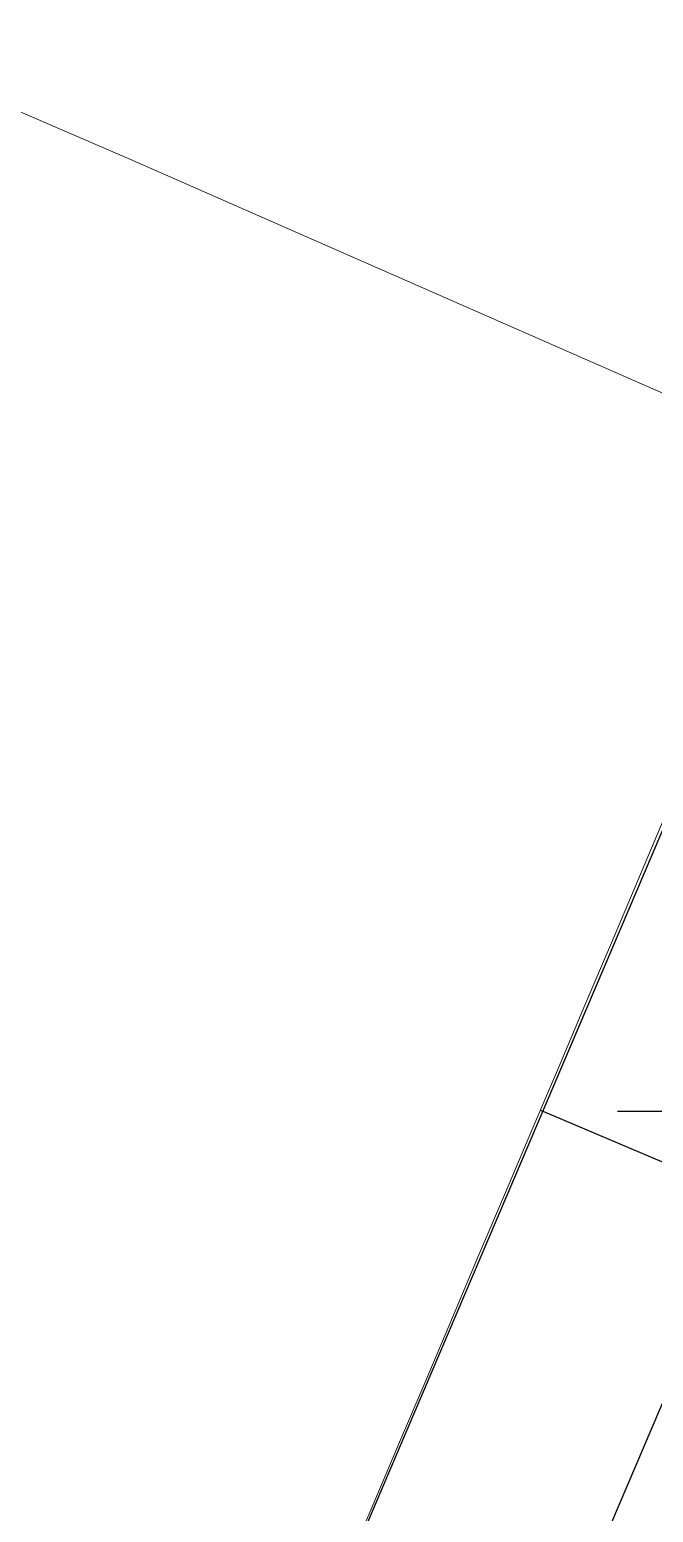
# Model space of a CAD drawing. Extents: x -5208 to -4788, y -2139 to -1842.
# Drawn here: x -4853.67 to -4847, y -1993.56 to -1977.71 of the extents above; entities that cross this region are included whole.
import ezdxf

# ---------------------------------------------------------------- set-up
doc = ezdxf.new("R2010")
doc.units = 0
doc.header["$LTSCALE"] = 7
doc.linetypes.add('CENTER', pattern=[2, 1.25, -0.25, 0.25, -0.25])
for name, color, linetype in [('CL', 1, 'CENTER'), ('D', 2, 'CONTINUOUS'), ('Trimetric', 7, 'CONTINUOUS')]:
    doc.layers.add(name, color=color, linetype=linetype)

# ---------------------------------------------------------------- blocks, each defined once
blk = doc.blocks.new('or')
at = {"layer": 'D'}
for p, q in [((1564.072, 179.358), (1569.15, 199.528)), ((1566.399, 178.772), (1571.477, 198.942))]:
    blk.add_line(p, q, dxfattribs=at)

msp = doc.modelspace()

# ---------------------------------------------------------------- linework, layer by layer
at = {"layer": 'CL'}
msp.add_line((-4848.208, -1989.257), (-4838.543, -1993.36), dxfattribs=at)
at = {"layer": 'D'}
msp.add_line((-4847.383, -1989.267), (-4809.645, -1989.267), dxfattribs=at)
at = {"layer": 'Trimetric', "color": 0, "linetype": 'Continuous', "lineweight": 18}
for points in [[(-4845.26, -1982.312), (-4848.054, -1981.085), (-4850.335, -1980.084), (-4852.6, -1979.089), (-4854.867, -1978.112), (-4857.151, -1977.132), (-4859.433, -1976.154), (-4861.706, -1975.188), (-4863.992, -1974.229), (-4866.29, -1973.266), (-4868.57, -1972.31), (-4870.858, -1971.368), (-4873.156, -1970.423)], [(-4850.281, -1994.139), (-4849.998, -1993.472), (-4849.715, -1992.805), (-4849.431, -1992.138), (-4849.148, -1991.471), (-4848.865, -1990.804), (-4848.582, -1990.137), (-4848.299, -1989.469), (-4848.015, -1988.802), (-4847.732, -1988.135), (-4847.449, -1987.468), (-4847.166, -1986.801), (-4846.883, -1986.134), (-4846.599, -1985.467), (-4846.316, -1984.799), (-4846.033, -1984.132), (-4845.75, -1983.465), (-4845.467, -1982.798), (-4845.184, -1982.131), (-4844.9, -1981.464)]]:
    msp.add_lwpolyline(points, dxfattribs=at)

# ---------------------------------------------------------------- block references
at = {"layer": 'D', "rotation": 351.0518802045129}
msp.add_blockref('or', (-6425.096, -1932.505), dxfattribs=at)

doc.saveas('drawing.dxf')
